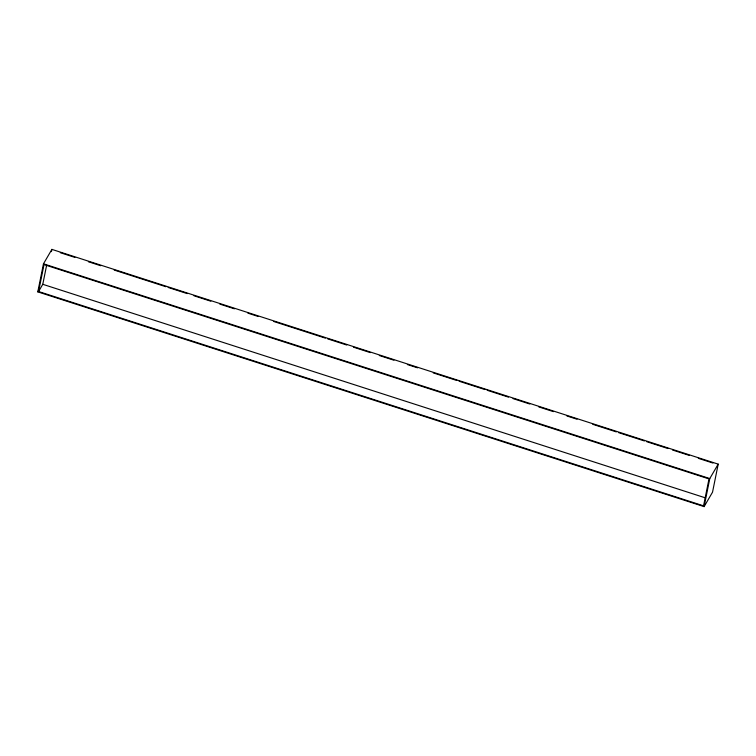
<?xml version="1.0" encoding="UTF-8"?>
<svg xmlns="http://www.w3.org/2000/svg" width="756" height="756" viewBox="0 0 756 756"><rect width="100%" height="100%" fill="white"/><g stroke="black" fill="none" stroke-linecap="round" stroke-linejoin="round"><path stroke-width="1.13" d="M37.8 291.863L43.47 263.816L51.89 249.385L718.2 464.137L712.53 492.184L704.11 506.615L37.8 291.863L38.925 289.935M38.575 291.514L44.009 264.581L709.005 478.907L703.562 505.84L38.575 291.514L42.78 284.303L46.636 265.224M51.436 251.635L51.89 249.385M704.11 506.615L709.78 478.557L718.2 464.137M60.3 252.693L74.901 257.399M88.376 261.746L100.737 265.725M114.213 270.072L165.885 286.722M168.134 287.45L187.233 293.602M193.971 295.776L210.82 301.209M219.807 304.101L234.407 308.807M247.892 313.154L257.994 316.414M273.729 321.48L325.401 338.14M327.641 338.858L346.739 345.019M353.477 347.184L370.327 352.617M379.314 355.518L393.914 360.225M407.399 364.562L417.51 367.822M433.235 372.888L456.822 380.495M459.072 381.222L484.908 389.548M487.147 390.266L508.495 397.146M512.984 398.592L529.833 404.025M538.82 406.926L553.43 411.633M566.905 415.97L577.017 419.23M592.742 424.305L616.329 431.903M618.578 432.63L644.414 440.956M646.663 441.674L668.002 448.554M672.5 450.009L689.349 455.433M698.336 458.334L712.936 463.041M43.47 263.816L709.78 478.557M42.78 284.303L705.528 497.902"/></g></svg>
